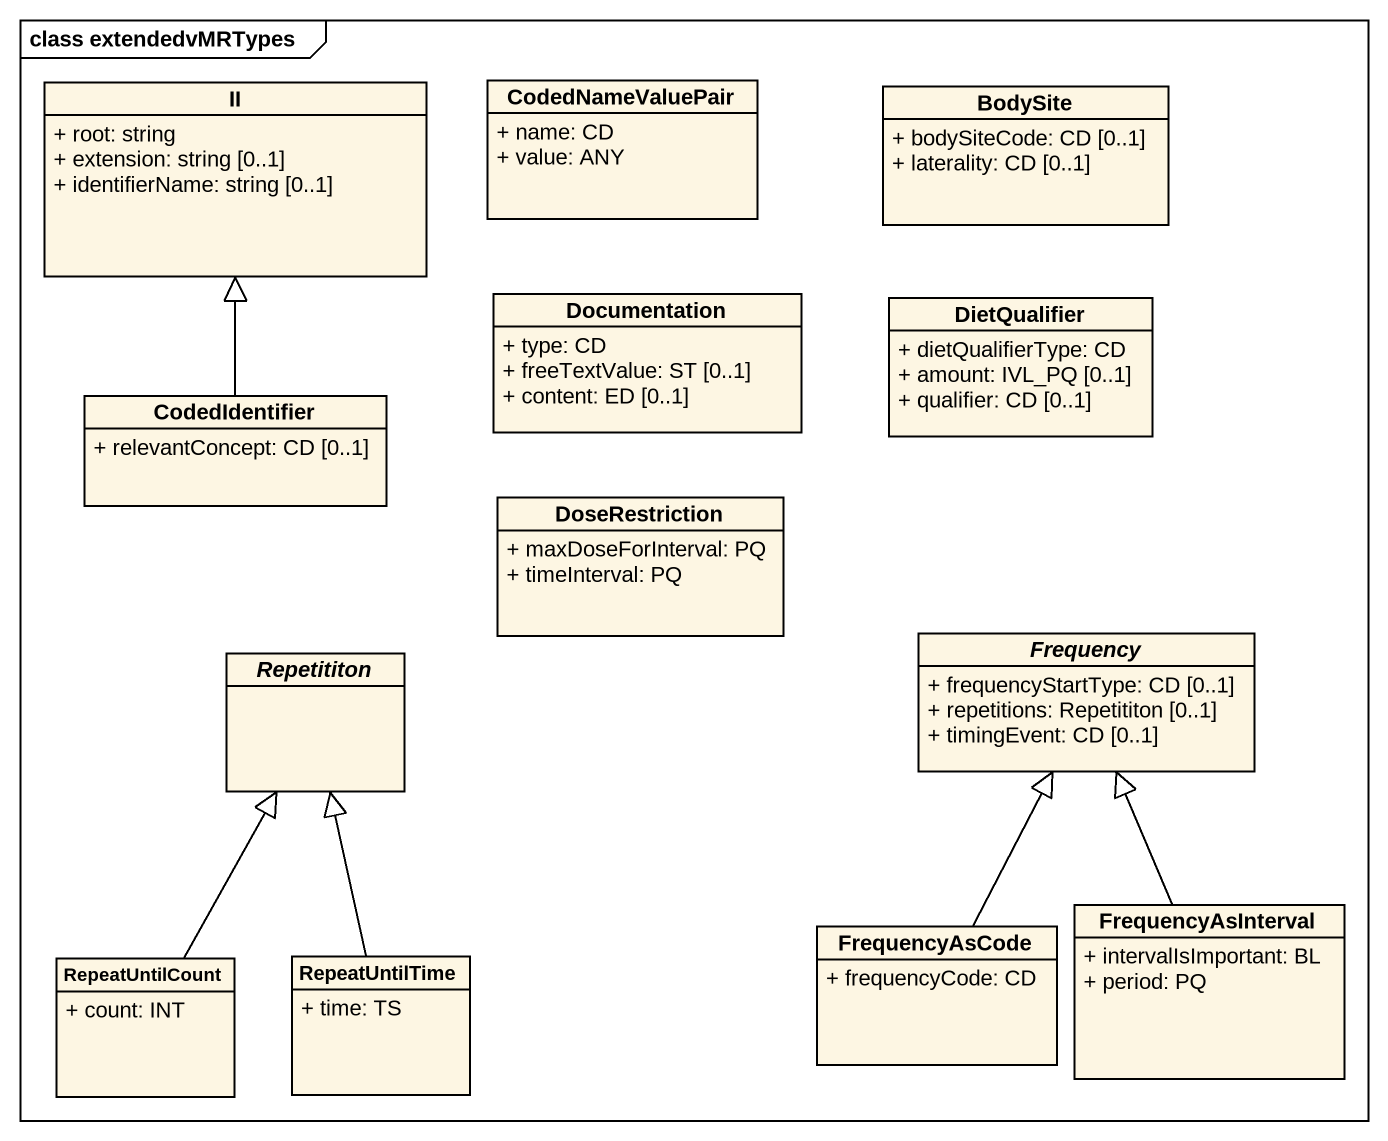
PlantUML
@startuml
mainframe class extendedvMRTypes
hide circle
hide empty members
skinparam classAttributeIconSize 0
class CodedNameValuePair {
  + name: CD
  + value: ANY
}
class II {
  + root: string
  + extension: string [0..1]
  + identifierName: string [0..1]
}
class BodySite {
  + bodySiteCode: CD [0..1]
  + laterality: CD [0..1]
}
class Documentation {
  + type: CD
  + freeTextValue: ST [0..1]
  + content: ED [0..1]
}
class DietQualifier {
  + dietQualifierType: CD
  + amount: IVL_PQ [0..1]
  + qualifier: CD [0..1]
}
class CodedIdentifier {
  + relevantConcept: CD [0..1]
}
class DoseRestriction {
  + maxDoseForInterval: PQ
  + timeInterval: PQ
}
abstract class Repetititon
abstract class Frequency {
  + frequencyStartType: CD [0..1]
  + repetitions: Repetititon [0..1]
  + timingEvent: CD [0..1]
}
class RepeatUntilCount {
  + count: INT
}
class RepeatUntilTime {
  + time: TS
}
class FrequencyAsCode {
  + frequencyCode: CD
}
class FrequencyAsInterval {
  + intervalIsImportant: BL
  + period: PQ
}
CodedIdentifier -up-|> II
RepeatUntilCount -up-|> Repetititon
RepeatUntilTime -up-|> Repetititon
FrequencyAsCode -up-|> Frequency
FrequencyAsInterval -up-|> Frequency
@enduml
